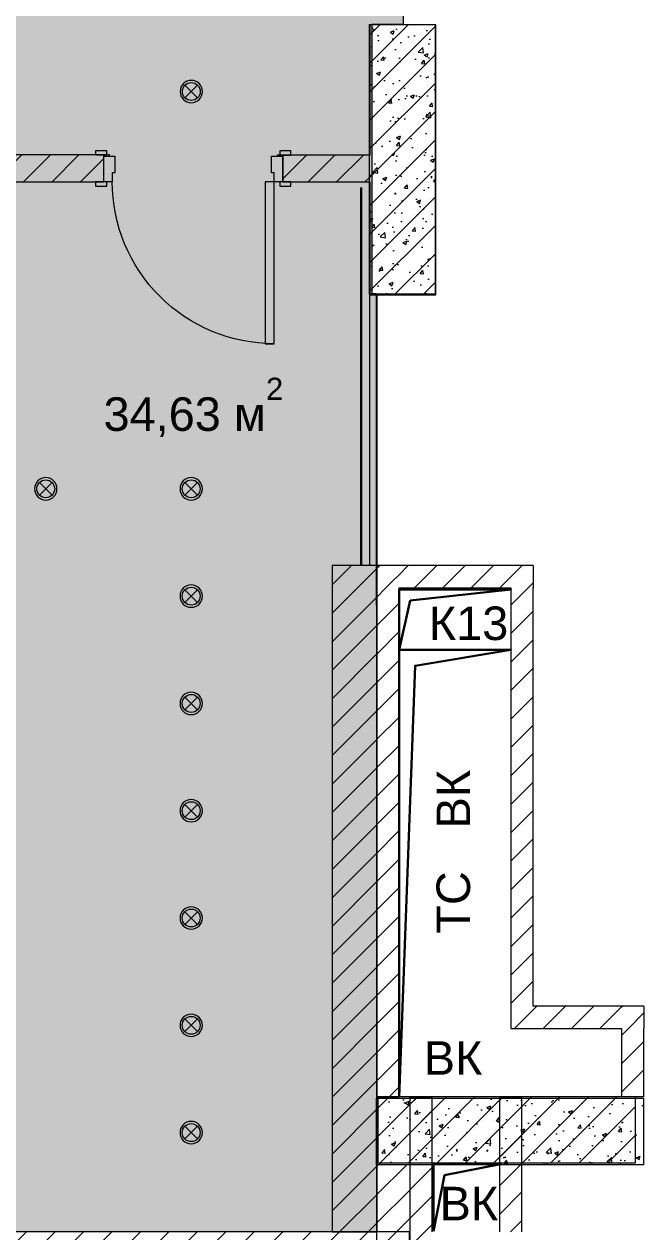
# Model space of a CAD drawing. Header units: millimetres. Extents: x 2336463 to 2579121, y 595385 to 778077.
# Drawn here: x 2343934 to 2346705, y 694224 to 699625 of the extents above; entities that cross this region are included whole.
import ezdxf

# ---------------------------------------------------------------- set-up
doc = ezdxf.new("R2010")
doc.units = ezdxf.units.MM
doc.header["$MEASUREMENT"] = 0
doc.layers.add('+возводимые стены', color=7, linetype='Continuous')
doc.layers.add('сит план', color=7, linetype='Continuous')
for name, color, linetype, lineweight in [('+возводимые стены_Ном._пера__1', 7, 'Continuous', 13), ('+возводимые стены_Ном._пера__101', 252, 'Continuous', 5), ('+стена с дверью_Ном._пера__1', 7, 'Continuous', 13), ('Двери ARCHICAD_Ном._пера__1', 7, 'Continuous', 13), ('сит план_Ном._пера__1', 7, 'Continuous', 13), ('сит план_Ном._пера__21', 7, 'Continuous', 30)]:
    doc.layers.add(name, color=color, linetype=linetype, lineweight=lineweight)
for name, color, linetype, lineweight, true_color in [('+возводимые стены_Ном._пера__169', 7, 'Continuous', 5, 0x68b353), ('+возводимые стены_Ном._пера__242', 7, 'Continuous', 13, 0x1b55b5), ('+стена с дверью_Ном._пера__242', 7, 'Continuous', 13, 0x1b55b5), ('+стена с дверью_Ном._пера__243', 7, 'Continuous', 13, 0xe25822), ('MEP - Электрооборудование.ЭО_Ном._пера__55', 7, 'Continuous', 30, 0xff0909), ('MEP - Электрооборудование.ЭО_Ном._пера__58', 7, 'Continuous', 5, 0xdf0000), ('сит план_Ном._пера__87', 7, 'Continuous', 20, 0x6a6a6a)]:
    doc.layers.add(name, color=color, linetype=linetype, lineweight=lineweight, true_color=true_color)
doc.styles.add('СГЕНЕРИР_СТИЛЬ_1', font='arial.ttf')
pattern_1 = [(45, (2086872.015, 585813.69), (-63.63961, 63.63961), [])]
pattern_2 = [(50, (2086872.01, 585813.69), (-182.18467, 15.939086), [19.05, -209.55]), (355, (2086872.01, 585813.69), (-35.24342, 191.05685), [15.24, -167.64058]), (100.451445, (2086887.2, 585812.36), (146.94125, 175.11775), [16.19001, -178.09024]), (46.1842, (2086872.01, 585864.49), (-271.07904, 42.04233), [28.575, -314.325]), (96.63556, (2086894.6, 585860.98), (237.40413, 247.42612), [24.28502, -267.1356]), (351.18415, (2086872.01, 585864.49), (237.40413, 247.42612), [22.85997, -251.45973]), (21, (2086897.41, 585851.79), (-151.61439, 102.2652), [19.05, -209.55]), (326, (2086897.41, 585851.79), (61.80203, 184.18797), [15.24, -167.64]), (71.451445, (2086910.05, 585843.26), (213.41642, 81.92277), [16.19001, -178.08994]), (37.5, (2086872.015, 585813.686), (3.088603, 84.555039), [0, -165.608, 0, -170.18, 0, -168.275]), (7.5, (2086872.015, 585813.69), (66.819663, 100.180575), [0, -97.028, 0, -161.798, 0, -64.135]), (327.5, (2086815.37, 585813.686), (-135.590595, 5.728744), [0, -63.5, 0, -198.12, 0, -262.89]), (317.5, (2086789.97, 585813.69), (148.12918, 25.42649), [0, -82.55, 0, -131.572, 0, -186.69])]

# ---------------------------------------------------------------- blocks, each defined once
blk = doc.blocks.new('Стена_1350', base_point=(2345479.6, 699622.4))
at = {"layer": 'сит план_Ном._пера__87', "linetype": 'Continuous', "lineweight": 20, "true_color": 0x6a6a6a}
h = blk.add_hatch(dxfattribs=at)
h.set_pattern_fill('Блоки_Бетонные_Эффективные', color=251, style=0, pattern_type=2)
h.set_pattern_definition(pattern_1)
h.paths.add_polyline_path([(2345479.6, 699622.4), (2345479.6, 698414.4), (2345774.6, 698414.4), (2345774.6, 699622.4)])
at = {"layer": 'сит план_Ном._пера__1', "color": 7, "linetype": 'Continuous', "lineweight": 13, "flags": 128}
for points in [[(2345479.6, 699622.4), (2345479.6, 699039.8)], [(2345774.6, 699622.4), (2345479.6, 699622.4)], [(2345774.6, 698414.4), (2345774.6, 699622.4)], [(2345479.6, 698919.8), (2345479.6, 698414.4)], [(2345479.6, 698414.4), (2345774.6, 698414.4)]]:
    blk.add_lwpolyline(points, dxfattribs=at)
blk = doc.blocks.new('Стена_1355', base_point=(2345510.8, 697204.2))
at = {"layer": 'сит план_Ном._пера__87', "linetype": 'Continuous', "lineweight": 20, "true_color": 0x6a6a6a}
h = blk.add_hatch(dxfattribs=at)
h.set_pattern_fill('Блоки_Бетонные_Эффективные', color=251, style=0, pattern_type=2)
h.set_pattern_definition(pattern_1)
h.paths.add_polyline_path([(2345510.8, 697104.2), (2345610.8, 697104.2), (2345510.8, 697204.2)])
h = blk.add_hatch(dxfattribs=at)
h.set_pattern_fill('Блоки_Бетонные_Эффективные', color=251, style=0, pattern_type=2)
h.set_pattern_definition(pattern_1)
h.paths.add_polyline_path([(2345610.8, 697204.2), (2345510.8, 697204.2), (2345610.8, 697104.2)])
h = blk.add_hatch(dxfattribs=at)
h.set_pattern_fill('Блоки_Бетонные_Эффективные', color=251, style=0, pattern_type=2)
h.set_pattern_definition(pattern_1)
h.paths.add_polyline_path([(2345610.8, 697104.2), (2346110.8, 697104.2), (2346110.8, 697204.2), (2345610.8, 697204.2)])
h = blk.add_hatch(dxfattribs=at)
h.set_pattern_fill('Блоки_Бетонные_Эффективные', color=251, style=0, pattern_type=2)
h.set_pattern_definition(pattern_1)
h.paths.add_polyline_path([(2346110.8, 697104.2), (2346210.8, 697104.2), (2346210.8, 697204.2)])
h = blk.add_hatch(dxfattribs=at)
h.set_pattern_fill('Блоки_Бетонные_Эффективные', color=251, style=0, pattern_type=2)
h.set_pattern_definition(pattern_1)
h.paths.add_polyline_path([(2346210.8, 697204.2), (2346110.8, 697204.2), (2346110.8, 697104.2), (2346210.8, 697204.2)])
at = {"layer": 'сит план_Ном._пера__1', "color": 7, "linetype": 'Continuous', "lineweight": 13, "flags": 128}
for points in [[(2345510.8, 697204.2), (2345510.8, 697104.2)], [(2346210.8, 697204.2), (2345510.8, 697204.2)], [(2346210.8, 697204.2), (2346210.8, 697104.2)], [(2345610.8, 697104.2), (2346110.8, 697104.2)]]:
    blk.add_lwpolyline(points, dxfattribs=at)
blk = doc.blocks.new('Стена_1356', base_point=(2346210.8, 697204.2))
at = {"layer": 'сит план_Ном._пера__87', "linetype": 'Continuous', "lineweight": 20, "true_color": 0x6a6a6a}
h = blk.add_hatch(dxfattribs=at)
h.set_pattern_fill('Блоки_Бетонные_Эффективные', color=251, style=0, pattern_type=2)
h.set_pattern_definition(pattern_1)
h.paths.add_polyline_path([(2346110.8, 697104.2), (2346110.8, 695234.2), (2346210.8, 695234.2), (2346210.8, 697104.2)])
h = blk.add_hatch(dxfattribs=at)
h.set_pattern_fill('Блоки_Бетонные_Эффективные', color=251, style=0, pattern_type=2)
h.set_pattern_definition(pattern_1)
h.paths.add_polyline_path([(2346210.8, 695234.2), (2346110.8, 695134.2), (2346210.8, 695134.2)])
h = blk.add_hatch(dxfattribs=at)
h.set_pattern_fill('Блоки_Бетонные_Эффективные', color=251, style=0, pattern_type=2)
h.set_pattern_definition(pattern_1)
h.paths.add_polyline_path([(2346210.8, 695234.2), (2346110.8, 695234.2), (2346110.8, 695134.2)])
at = {"layer": 'сит план_Ном._пера__1', "color": 7, "linetype": 'Continuous', "lineweight": 13, "flags": 128}
for points in [[(2346110.8, 697104.2), (2346110.8, 695134.2)], [(2346210.8, 695234.2), (2346210.8, 697104.2)], [(2346110.8, 695134.2), (2346210.8, 695134.2)]]:
    blk.add_lwpolyline(points, dxfattribs=at)
blk = doc.blocks.new('Стена_1357', base_point=(2346210.8, 695234.2))
at = {"layer": 'сит план_Ном._пера__87', "linetype": 'Continuous', "lineweight": 20, "true_color": 0x6a6a6a}
h = blk.add_hatch(dxfattribs=at)
h.set_pattern_fill('Блоки_Бетонные_Эффективные', color=251, style=0, pattern_type=2)
h.set_pattern_definition(pattern_1)
h.paths.add_polyline_path([(2346210.8, 695134.2), (2346605.4, 695134.2), (2346605.4, 695234.2), (2346210.8, 695234.2)])
h = blk.add_hatch(dxfattribs=at)
h.set_pattern_fill('Блоки_Бетонные_Эффективные', color=251, style=0, pattern_type=2)
h.set_pattern_definition(pattern_1)
h.paths.add_polyline_path([(2346605.4, 695134.2), (2346705.4, 695134.2), (2346705.4, 695234.2)])
h = blk.add_hatch(dxfattribs=at)
h.set_pattern_fill('Блоки_Бетонные_Эффективные', color=251, style=0, pattern_type=2)
h.set_pattern_definition(pattern_1)
h.paths.add_polyline_path([(2346605.4, 695134.2), (2346705.4, 695234.2), (2346605.4, 695234.2)])
at = {"layer": 'сит план_Ном._пера__1', "color": 7, "linetype": 'Continuous', "lineweight": 13, "flags": 128}
for points in [[(2346705.4, 695234.2), (2346210.8, 695234.2)], [(2346705.4, 695234.2), (2346705.4, 695134.2)], [(2346210.8, 695134.2), (2346605.4, 695134.2)]]:
    blk.add_lwpolyline(points, dxfattribs=at)
blk = doc.blocks.new('Стена_1358', base_point=(2346705.4, 695234.2))
at = {"layer": 'сит план_Ном._пера__87', "linetype": 'Continuous', "lineweight": 20, "true_color": 0x6a6a6a}
h = blk.add_hatch(dxfattribs=at)
h.set_pattern_fill('Блоки_Бетонные_Эффективные', color=251, style=0, pattern_type=2)
h.set_pattern_definition(pattern_1)
h.paths.add_polyline_path([(2346605.4, 695134.2), (2346605.4, 694827.6), (2346705.4, 694827.6), (2346705.4, 695134.2)])
at = {"layer": 'сит план_Ном._пера__1', "color": 7, "linetype": 'Continuous', "lineweight": 13, "flags": 128}
for points in [[(2346605.4, 695134.2), (2346605.4, 694827.6)], [(2346705.4, 694827.6), (2346705.4, 695134.2)], [(2346705.4, 694827.6), (2346605.4, 694827.6)]]:
    blk.add_lwpolyline(points, dxfattribs=at)
blk = doc.blocks.new('Стена_1359', base_point=(2345510.8, 697204.2))
at = {"layer": 'сит план_Ном._пера__87', "linetype": 'Continuous', "lineweight": 20, "true_color": 0x6a6a6a}
h = blk.add_hatch(dxfattribs=at)
h.set_pattern_fill('Блоки_Бетонные_Эффективные', color=251, style=0, pattern_type=2)
h.set_pattern_definition(pattern_1)
h.paths.add_polyline_path([(2345510.8, 697104.2), (2345509.4, 694826.9), (2345609.4, 694826.9), (2345610.8, 697104.2)])
at = {"layer": 'сит план_Ном._пера__1', "color": 7, "linetype": 'Continuous', "lineweight": 13, "flags": 128}
for points in [[(2345510.8, 697104.2), (2345509.4, 694826.9)], [(2345609.4, 694826.9), (2345610.8, 697104.2)], [(2345609.4, 694826.9), (2345509.4, 694826.9)]]:
    blk.add_lwpolyline(points, dxfattribs=at)
blk = doc.blocks.new('Стена_1360', base_point=(2345516.4, 694827.6))
at = {"layer": 'сит план_Ном._пера__87', "linetype": 'Continuous', "lineweight": 20, "true_color": 0x6a6a6a}
h = blk.add_hatch(dxfattribs=at)
h.set_pattern_fill('Блоки_Бетонные_Эффективные', color=251, style=0, pattern_type=2)
h.set_pattern_definition(pattern_1)
h.paths.add_polyline_path([(2345516.4, 694532.6), (2346668.5, 694532.6), (2346668.5, 694827.6), (2345516.4, 694827.6)])
at = {"layer": 'сит план_Ном._пера__1', "color": 7, "linetype": 'Continuous', "lineweight": 13, "flags": 128}
for points in [[(2346668.5, 694827.6), (2345516.4, 694827.6)], [(2345516.4, 694827.6), (2345516.4, 694532.6)], [(2346668.5, 694532.6), (2346668.5, 694827.6)], [(2345516.4, 694532.6), (2346668.5, 694532.6)]]:
    blk.add_lwpolyline(points, dxfattribs=at)
blk = doc.blocks.new('Стена_1361', base_point=(2345659.4, 694826.9))
at = {"layer": 'сит план_Ном._пера__87', "linetype": 'Continuous', "lineweight": 20, "true_color": 0x6a6a6a}
h = blk.add_hatch(dxfattribs=at)
h.set_pattern_fill('Блоки_Бетонные_Эффективные', color=251, style=0, pattern_type=2)
h.set_pattern_definition(pattern_1)
h.paths.add_polyline_path([(2345759.4, 694224.2), (2345759.4, 694826.9), (2345659.4, 694826.9), (2345659.4, 694224.2)])
h = blk.add_hatch(dxfattribs=at)
h.set_pattern_fill('Блоки_Бетонные_Эффективные', color=251, style=0, pattern_type=2)
h.set_pattern_definition(pattern_1)
h.paths.add_polyline_path([(2345759.4, 694224.2), (2345659.4, 694124.2), (2345759.4, 694124.2)])
h = blk.add_hatch(dxfattribs=at)
h.set_pattern_fill('Блоки_Бетонные_Эффективные', color=251, style=0, pattern_type=2)
h.set_pattern_definition(pattern_1)
h.paths.add_polyline_path([(2345759.4, 694224.2), (2345659.4, 694224.2), (2345659.4, 694124.2)])
at = {"layer": 'сит план_Ном._пера__1', "color": 7, "linetype": 'Continuous', "lineweight": 13, "flags": 128}
for points in [[(2345659.4, 694826.9), (2345659.4, 694124.2)], [(2345759.4, 694826.9), (2345659.4, 694826.9)], [(2345759.4, 694224.2), (2345759.4, 694826.9)], [(2345659.4, 694124.2), (2345759.4, 694124.2)]]:
    blk.add_lwpolyline(points, dxfattribs=at)
blk = doc.blocks.new('Стена_1363', base_point=(2346159.4, 694124.2))
at = {"layer": 'сит план_Ном._пера__87', "linetype": 'Continuous', "lineweight": 20, "true_color": 0x6a6a6a}
h = blk.add_hatch(dxfattribs=at)
h.set_pattern_fill('Блоки_Бетонные_Эффективные', color=251, style=0, pattern_type=2)
h.set_pattern_definition(pattern_1)
h.paths.add_polyline_path([(2346159.4, 694224.2), (2346159.4, 694826.9), (2346059.4, 694826.9), (2346059.4, 694224.2)])
at = {"layer": 'сит план_Ном._пера__1', "color": 7, "linetype": 'Continuous', "lineweight": 13, "flags": 128}
for points in [[(2346059.4, 694826.9), (2346159.4, 694826.9)], [(2346059.4, 694826.9), (2346059.4, 694224.2)], [(2346159.4, 694224.2), (2346159.4, 694826.9)]]:
    blk.add_lwpolyline(points, dxfattribs=at)
blk = doc.blocks.new('Стена_1364', base_point=(2345656.2, 694124.2))
at = {"layer": '+возводимые стены_Ном._пера__169', "linetype": 'Continuous', "lineweight": 5, "true_color": 0x68b353}
h = blk.add_hatch(dxfattribs=at)
h.set_pattern_fill('Блоки_Бетонные_Эффективные', color=85, style=0, pattern_type=2)
h.set_pattern_definition(pattern_1)
h.paths.add_polyline_path([(2343885.4, 694124.2), (2345656.2, 694124.2), (2345656.2, 694224.2), (2343885.4, 694224.2)])
at = {"layer": '+возводимые стены_Ном._пера__101', "color": 252, "linetype": 'Continuous', "lineweight": 5, "flags": 128}
for points in [[(2345656.2, 694224.2), (2343885.4, 694224.2)], [(2345656.2, 694224.2), (2345656.2, 694124.2)], [(2343885.4, 694124.2), (2345656.2, 694124.2)]]:
    blk.add_lwpolyline(points, dxfattribs=at)
blk = doc.blocks.new('Стена_1369', base_point=(2345510.2, 694524.4))
at = {"layer": '+возводимые стены_Ном._пера__169', "linetype": 'Continuous', "lineweight": 5, "true_color": 0x68b353}
h = blk.add_hatch(dxfattribs=at)
h.set_pattern_fill('Блоки_Бетонные_Эффективные', color=85, style=0, pattern_type=2)
h.set_pattern_definition(pattern_1)
h.paths.add_polyline_path([(2345510.2, 694524.4), (2345510.2, 694124.4), (2345660.2, 694124.4), (2345660.2, 694524.4)])
at = {"layer": '+возводимые стены_Ном._пера__101', "color": 252, "linetype": 'Continuous', "lineweight": 5, "flags": 128}
for points in [[(2345510.2, 694524.4), (2345510.2, 694124.4)], [(2345660.2, 694524.4), (2345510.2, 694524.4)], [(2345660.2, 694124.4), (2345660.2, 694524.4)], [(2345510.2, 694124.4), (2345660.2, 694124.4)]]:
    blk.add_lwpolyline(points, dxfattribs=at)
blk = doc.blocks.new('Однопольная Дверь 25_4')
at = {"layer": 'Двери ARCHICAD_Ном._пера__1', "color": 7, "linetype": 'Continuous', "lineweight": 13}
for p, q in [((322, 0), (322, 724)), ((322, 724), (362, 724)), ((362, 724), (362, 0)), ((-437, 0), (-437, 19)), ((-437, 19), (-387, 19)), ((-387, 0), (-437, 0)), ((-400, 0), (-437, 0)), ((-400, 0), (-437, 0)), ((-362, 0), (-400, 0)), ((-400, 0), (-400, -115)), ((-400, 0), (-400, -115)), ((-400, 0), (-400, -115)), ((-387, 19), (-387, 0)), ((-362, -40), (-362, 0)), ((362, 0), (322, 0)), ((400, 0), (362, 0)), ((362, 0), (362, -40)), ((387, 19), (437, 19)), ((387, 0), (387, 19)), ((437, 0), (387, 0)), ((400, -115), (400, 0)), ((400, 0), (400, -115)), ((400, 0), (400, -115)), ((400, 0), (437, 0)), ((400, 0), (437, 0)), ((437, 19), (437, 0)), ((-350, -40), (-362, -40)), ((-350, -115), (-350, -40)), ((362, -40), (350, -40)), ((350, -40), (350, -115)), ((-437, -139), (-437, -120)), ((-437, -120), (-387, -120)), ((-400, -120), (-437, -120)), ((-400, -120), (-437, -120)), ((-387, -139), (-437, -139)), ((-400, -120), (-400, -115)), ((-400, -115), (-375, -115)), ((-400, -115), (-350, -115)), ((-400, -115), (-400, -120)), ((-400, -115), (-400, -120)), ((-375, -120), (-400, -120)), ((-387, -120), (-387, -139)), ((-375, -115), (-375, -120)), ((350, -115), (400, -115)), ((375, -120), (375, -115)), ((375, -115), (400, -115)), ((400, -120), (375, -120)), ((387, -120), (437, -120)), ((387, -139), (387, -120)), ((437, -139), (387, -139)), ((400, -115), (400, -120)), ((400, -115), (400, -120)), ((400, -115), (400, -120)), ((400, -120), (437, -120)), ((400, -120), (437, -120)), ((437, -120), (437, -139))]:
    blk.add_line(p, q, dxfattribs=at)
blk.add_arc((362, 0), 724, 90, 180, dxfattribs=at)
blk = doc.blocks.new('Стена_1371', base_point=(2343780.4, 698920.4))
at = {"layer": '+возводимые стены_Ном._пера__169', "linetype": 'Continuous', "lineweight": 5, "true_color": 0x68b353}
h = blk.add_hatch(dxfattribs=at)
h.set_pattern_fill('Блоки_Бетонные_Эффективные', color=85, style=0, pattern_type=2)
h.set_pattern_definition(pattern_1)
h.paths.add_polyline_path([(2343780.4, 698920.4), (2344290.1, 698920.2), (2344290.2, 699040.2), (2343780.4, 699040.4)])
h = blk.add_hatch(dxfattribs=at)
h.set_pattern_fill('Блоки_Бетонные_Эффективные', color=85, style=0, pattern_type=2)
h.set_pattern_definition(pattern_1)
h.paths.add_polyline_path([(2345090.1, 698919.9), (2345479.6, 698919.8), (2345479.6, 699039.8), (2345090.2, 699039.9)])
at = {"layer": '+возводимые стены_Ном._пера__101', "color": 252, "linetype": 'Continuous', "lineweight": 5}
for p, q in [((2344290.2, 699040.2), (2344253.2, 699040.3)), ((2344290.1, 698920.2), (2344290.2, 699035.2)), ((2344290.2, 699035.2), (2344290.2, 699040.2)), ((2345090.1, 698919.9), (2345090.2, 699034.9)), ((2345090.2, 699039.9), (2345127.2, 699039.9)), ((2345090.2, 699034.9), (2345090.2, 699039.9)), ((2344290.1, 698920.2), (2344253.1, 698920.3)), ((2345090.1, 698919.9), (2345127.1, 698919.9))]:
    blk.add_line(p, q, dxfattribs=at)
at = {"layer": '+возводимые стены_Ном._пера__101', "color": 252, "linetype": 'Continuous', "lineweight": 5, "flags": 128}
for points in [[(2344290.2, 699040.2), (2343780.4, 699040.4)], [(2345479.6, 699039.8), (2345090.2, 699039.9)], [(2343780.4, 698920.4), (2344290.1, 698920.2)], [(2345090.1, 698919.9), (2345479.6, 698919.8)]]:
    blk.add_lwpolyline(points, dxfattribs=at)
at = {"layer": 'Двери ARCHICAD_Ном._пера__1', "color": 7, "linetype": 'Continuous', "lineweight": 13, "xscale": -1, "zscale": 1000, "rotation": 179.978115792161}
blk.add_blockref('Однопольная Дверь 25_4', (2344690.1, 698920.1), dxfattribs=at)
blk = doc.blocks.new('Встраиваемый Точечный Светильник 25')
at = {"layer": 'MEP - Электрооборудование.ЭО_Ном._пера__58', "color": 12, "linetype": 'Continuous', "lineweight": 5, "true_color": 0xdf0000}
for q in [(-28.3, 28.3), (-28.3, -28.3), (28.3, 28.3), (28.3, -28.3)]:
    blk.add_line((0, 0), q, dxfattribs=at)
at = {"layer": 'MEP - Электрооборудование.ЭО_Ном._пера__58', "color": 12, "linetype": 'Continuous', "lineweight": 5, "true_color": 0xdf0000, "flags": 128}
blk.add_lwpolyline([(50, 0, 1), (-50, 0, 1)], format="xyb", close=True, dxfattribs=at)
at = {"layer": 'MEP - Электрооборудование.ЭО_Ном._пера__58', "color": 12, "linetype": 'Continuous', "lineweight": 5, "true_color": 0xdf0000}
blk.add_circle((0, 0), 40, dxfattribs=at)

msp = doc.modelspace()

# ---------------------------------------------------------------- hatches: boundary and pattern name
at = {"layer": '+возводимые стены_Ном._пера__242', "linetype": 'Continuous', "lineweight": 0, "true_color": 0xc6d4ec}
msp.add_hatch(color=254, dxfattribs=at).paths.add_polyline_path([(2345510.8, 697204.2), (2345479.6, 697204.2), (2345479.6, 698414.4), (2345510.8, 698414.4)])
at = {"layer": '+возводимые стены_Ном._пера__242', "linetype": 'Continuous', "lineweight": 13, "true_color": 0x1b55b5}
h = msp.add_hatch(dxfattribs=at)
h.set_pattern_fill('Блоки_Бетонные_Эффективные', color=152, style=0, pattern_type=2)
h.set_pattern_definition(pattern_1)
h.paths.add_polyline_path([(2345510.8, 697204.2), (2345310.8, 697204.2), (2345310.8, 694224.2), (2345510.8, 694224.2)])
at = {"layer": '+стена с дверью_Ном._пера__243', "linetype": 'Continuous', "lineweight": 0, "true_color": 0x381608}
msp.add_hatch(color=28, dxfattribs=at).paths.add_polyline_path([(2337007.4, 699930.5), (2342760.4, 699930.5), (2342760.4, 698925), (2343660, 698925), (2343660, 699731.4), (2343660, 703018.9), (2345488.3, 703018.9), (2345629.6, 703018.9), (2345629.6, 699624), (2345488.3, 699624), (2345488.3, 698421), (2345508.4, 698421), (2345508.4, 697026.6), (2345510.6, 697026.6), (2345510.6, 694224.2), (2343885.4, 694224.2), (2343885.4, 697026.6), (2343280.4, 697026.6), (2343280.4, 696630.5), (2338285.3, 696630.5), (2338285.3, 698420.4), (2337007.4, 698420.4)])
at = {"layer": 'сит план_Ном._пера__1', "linetype": 'Continuous', "lineweight": 13}
h = msp.add_hatch(dxfattribs=at)
h.set_pattern_fill('AR_CONC', style=0, pattern_type=2)
h.set_pattern_definition(pattern_2)
h.paths.add_polyline_path([(2345477.7, 699624), (2345772.7, 699624), (2345772.7, 698418.4), (2345477.7, 698418.4)])
h = msp.add_hatch(dxfattribs=at)
h.set_pattern_fill('AR_CONC', style=0, pattern_type=2)
h.set_pattern_definition(pattern_2)
h.paths.add_polyline_path([(2345510.2, 694822), (2346704.2, 694822), (2346704.2, 694524.4), (2345510.2, 694524.4)])

# ---------------------------------------------------------------- linework, layer by layer
at = {"layer": '+возводимые стены_Ном._пера__1', "color": 7, "linetype": 'Continuous', "lineweight": 13, "flags": 128}
for points in [[(2345510.8, 697204.2), (2345479.6, 697204.2), (2345479.6, 698414.4), (2345510.8, 698414.4)], [(2345510.8, 697204.2), (2345310.8, 697204.2), (2345310.8, 694224.2), (2345510.8, 694224.2)]]:
    msp.add_lwpolyline(points, close=True, dxfattribs=at)
at = {"layer": '+стена с дверью_Ном._пера__1', "color": 7, "linetype": 'Continuous', "lineweight": 13, "flags": 128}
msp.add_lwpolyline([(2337007.4, 699930.5), (2342760.4, 699930.5), (2342760.4, 698925), (2343660, 698925), (2343660, 699731.4), (2343660, 703018.9), (2345488.3, 703018.9), (2345629.6, 703018.9), (2345629.6, 699624), (2345488.3, 699624), (2345488.3, 698421), (2345508.4, 698421), (2345508.4, 697026.6), (2345510.6, 697026.6), (2345510.6, 694224.2), (2343885.4, 694224.2), (2343885.4, 697026.6), (2343280.4, 697026.6), (2343280.4, 696630.5), (2338285.3, 696630.5), (2338285.3, 698420.4), (2337007.4, 698420.4)], close=True, dxfattribs=at)
at = {"layer": 'MEP - Электрооборудование.ЭО_Ном._пера__55', "color": 1, "linetype": 'Continuous', "lineweight": 30, "true_color": 0xff0909}
msp.add_line((2345441.4, 698894.3), (2345441.4, 697204.2), dxfattribs=at)
at = {"layer": 'сит план_Ном._пера__1', "color": 7, "linetype": 'Continuous', "lineweight": 13, "flags": 128}
for points in [[(2345477.7, 699624), (2345772.7, 699624), (2345772.7, 698418.4), (2345477.7, 698418.4)], [(2345510.2, 694822), (2346704.2, 694822), (2346704.2, 694524.4), (2345510.2, 694524.4)]]:
    msp.add_lwpolyline(points, close=True, dxfattribs=at)
at = {"layer": 'сит план_Ном._пера__21', "color": 7, "linetype": 'Continuous', "lineweight": 30, "flags": 128}
for points in [[(2345610.8, 696827.2), (2345660.8, 697047.2), (2346110.8, 697097.2), (2345610.8, 697097.2)], [(2345610.8, 694827.2), (2345682.2, 696755.8), (2346110.8, 696827.3), (2345610.8, 696827.3)], [(2345764, 694227.6), (2345814, 694477.6), (2346064.9, 694527.6), (2345764, 694527.6)]]:
    msp.add_lwpolyline(points, close=True, dxfattribs=at)

# ---------------------------------------------------------------- block references
at = {"layer": '+возводимые стены', "color": 252, "lineweight": 5}
for name, p in [('Стена_1371', (2343780.4, 698920.4)), ('Стена_1369', (2345510.2, 694524.4)), ('Стена_1364', (2345656.2, 694124.2))]:
    msp.add_blockref(name, p, dxfattribs=at)
at = {"layer": 'MEP - Электрооборудование.ЭО_Ном._пера__58', "color": 12, "linetype": 'Continuous', "lineweight": 5, "true_color": 0xdf0000, "zscale": 1000, "rotation": 90}
for p in [(2344681.4, 699323.9), (2344030.5, 697547.1), (2344681.1, 697547.1), (2344681.1, 697067.3), (2344681.1, 696587.4), (2344681.1, 696107.6), (2344681.1, 695627.7), (2344681.1, 695147.9), (2344681.1, 694668.1)]:
    msp.add_blockref('Встраиваемый Точечный Светильник 25', p, dxfattribs=at)
at = {"layer": 'сит план', "color": 7, "lineweight": 13}
for name, p in [('Стена_1350', (2345479.6, 699622.4)), ('Стена_1355', (2345510.8, 697204.2)), ('Стена_1359', (2345510.8, 697204.2)), ('Стена_1356', (2346210.8, 697204.2)), ('Стена_1357', (2346210.8, 695234.2)), ('Стена_1358', (2346705.4, 695234.2)), ('Стена_1360', (2345516.4, 694827.6)), ('Стена_1361', (2345659.4, 694826.9)), ('Стена_1363', (2346159.4, 694124.2))]:
    msp.add_blockref(name, p, dxfattribs=at)

# ---------------------------------------------------------------- texts
at = {"layer": '+стена с дверью_Ном._пера__242', "color": 152, "lineweight": 13, "true_color": 0x1b55b5, "insert": (2344289, 697778.4), "char_height": 150, "attachment_point": 7, "style": 'СГЕНЕРИР_СТИЛЬ_1'}
msp.add_mtext('{\\fArial|b0|i0|c204|p38;34,63 м{\\H0.66x;\\S2^  ;}}', dxfattribs=at)
at = {"layer": 'сит план_Ном._пера__1', "color": 7, "linetype": 'Continuous', "lineweight": 13, "char_height": 150, "attachment_point": 1, "style": 'СГЕНЕРИР_СТИЛЬ_1'}
for s, insert in [('\\A1;{\\pql;\\fArial|b0|i0|c204|p38;К13}', (2345744, 697020.8)), ('\\A1;{\\pql;\\fArial|b0|i0|c204|p38;ВК}', (2345721.3, 695076.7)), ('\\A1;{\\pql;\\fArial|b0|i0|c204|p38;ВК}', (2345792.1, 694425.6))]:
    msp.add_mtext(s, dxfattribs=dict(at, insert=insert))
at = {"layer": 'сит план_Ном._пера__1', "color": 7, "linetype": 'Continuous', "lineweight": 13, "char_height": 150, "attachment_point": 1, "rotation": 90, "style": 'СГЕНЕРИР_СТИЛЬ_1'}
for s, insert in [('\\A1;{\\pql;\\fArial|b0|i0|c204|p38;ВК}', (2345778.2, 696028.5)), ('\\A1;{\\pql;\\fArial|b0|i0|c204|p38;ТС}', (2345778.2, 695557.5))]:
    msp.add_mtext(s, dxfattribs=dict(at, insert=insert))

doc.saveas('drawing.dxf')
